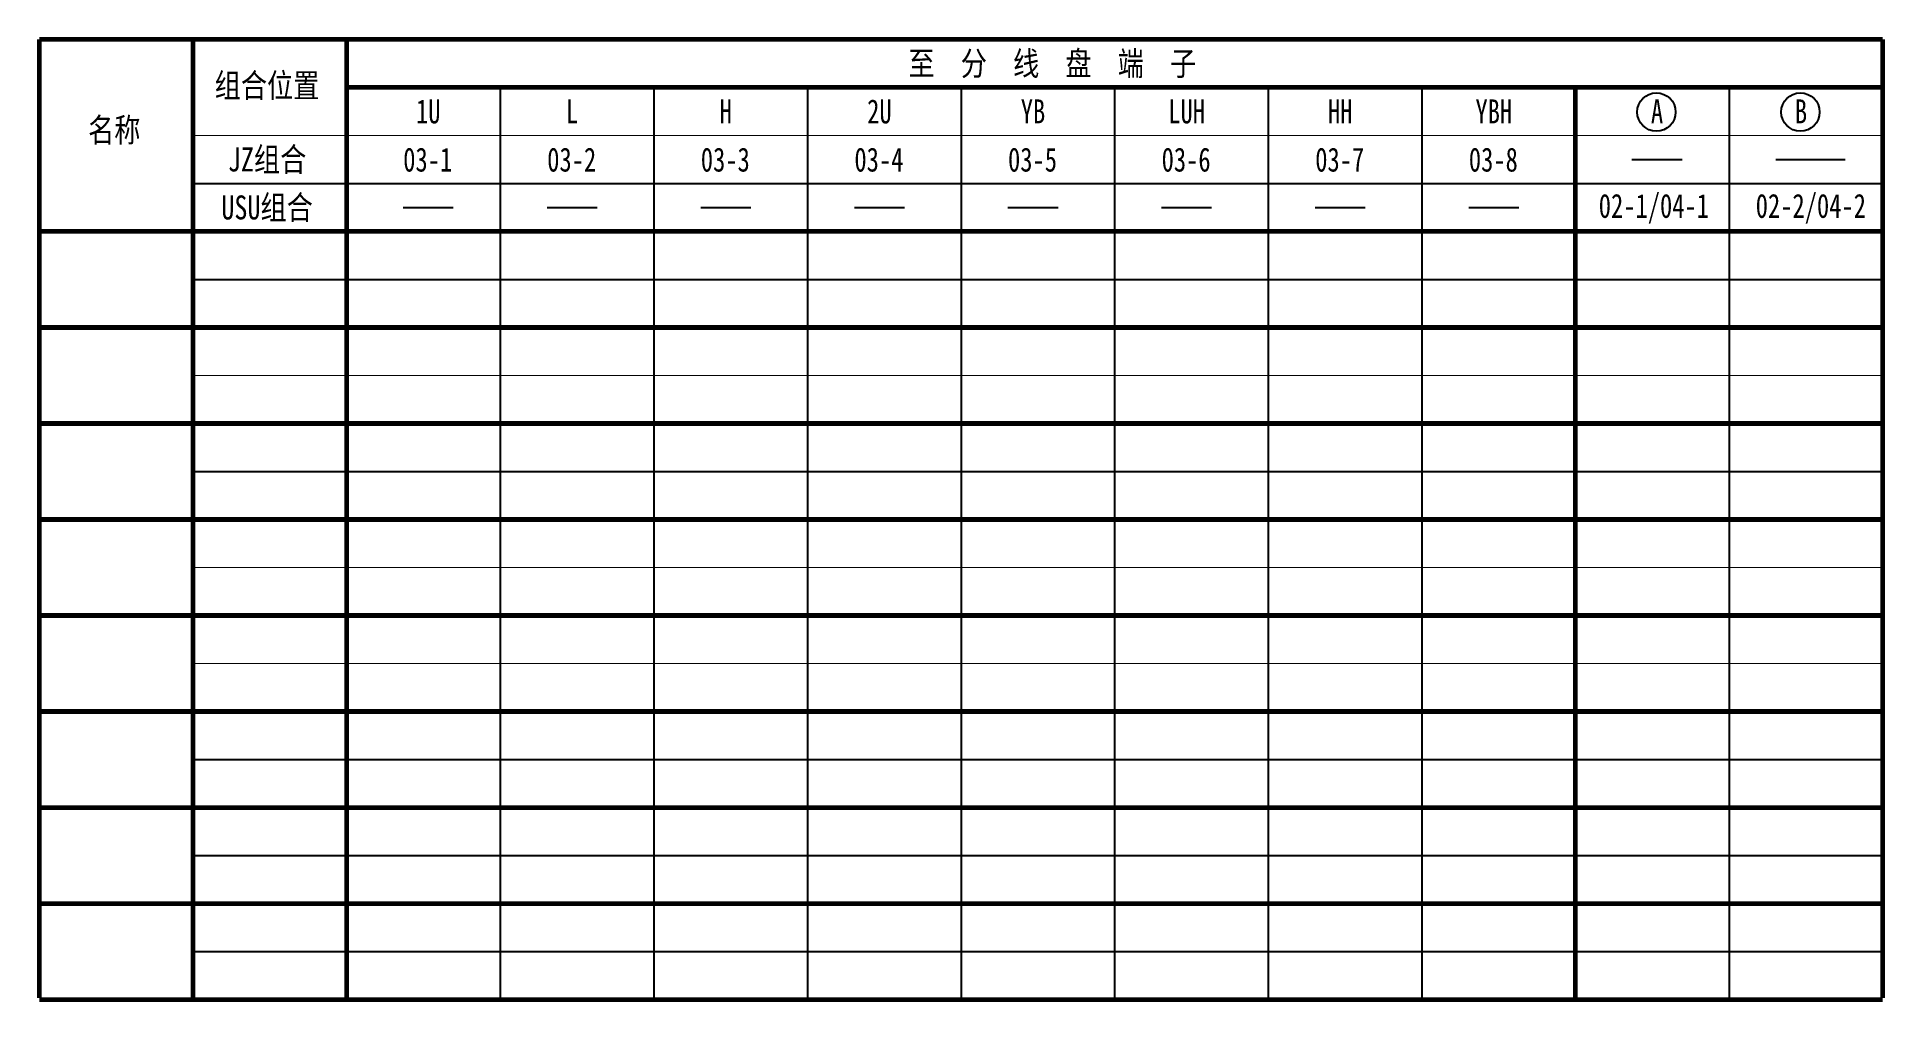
# Model space of a CAD drawing. Header units: millimetres. Extents: x 0 to 192, y -80 to 20.
import ezdxf
from ezdxf.enums import TextEntityAlignment as Align

# ---------------------------------------------------------------- set-up
doc = ezdxf.new("R2010")
doc.units = ezdxf.units.MM
doc.styles.add('CHINESE', font='SimSun.ttf', dxfattribs={"width": 0.9})
doc.styles.add('ITALICC', font='txt', dxfattribs={"width": 0.75})

# ---------------------------------------------------------------- blocks, each defined once
blk = doc.blocks.new('W06')
blk.add_circle((0, 0), 2)

msp = doc.modelspace()

# ---------------------------------------------------------------- linework, layer by layer
at = {"color": 0}
for p, q in [((48, 15), (48, -79.82)), ((64, 15), (64, -79.82)), ((80, 15), (80, -79.82)), ((96, 15), (96, -79.82)), ((112, 15), (112, -79.82)), ((128, 15), (128, -79.82)), ((144, 15), (144, -79.82)), ((176, 15), (176, -79.82)), ((165.89, 7.5), (171.11, 7.5)), ((180.89, 7.5), (188.11, 7.5)), ((16, 5), (192, 5)), ((37.89, 2.5), (43.11, 2.5)), ((52.89, 2.5), (58.11, 2.5)), ((68.89, 2.5), (74.11, 2.5)), ((84.89, 2.5), (90.11, 2.5)), ((100.89, 2.5), (106.11, 2.5)), ((116.89, 2.5), (122.11, 2.5)), ((132.89, 2.5), (138.11, 2.5)), ((148.89, 2.5), (154.11, 2.5)), ((16, -5), (192, -5)), ((0, -20), (0, -20)), ((16, -25), (192, -25)), ((0, -40), (0, -40)), ((16, -55), (192, -55)), ((16, -65), (192, -65)), ((16, -75), (192, -75))]:
    msp.add_line(p, q, dxfattribs=at)
for points, const_width in [([(0, 20), (192, 20)], 0.5), ([(0, -79.82), (0, 20)], 0.5), ([(16, 20), (16, -79.82)], 0.5), ([(32, 20), (32, -79.82)], 0.5), ([(192, 20), (192, -79.82)], 0.5), ([(32, 15), (192, 15)], 0.5), ([(160, 15), (160, -79.82)], 0.5), ([(16, 10), (192, 10)], 0.1), ([(0, 0), (192, 0)], 0.5), ([(0, -10), (192, -10)], 0.5), ([(16, -15), (192, -15)], 0.1), ([(0, -20), (192, -20)], 0.5), ([(0, -30), (192, -30)], 0.5), ([(16, -35), (192, -35)], 0.1), ([(0, -40), (192, -40)], 0.5), ([(16, -45), (192, -45)], 0.1), ([(0, -50), (192, -50)], 0.5), ([(0, -60), (192, -60)], 0.5), ([(0, -70), (192, -70)], 0.5), ([(192, -80), (0, -80)], 0.5)]:
    msp.add_lwpolyline(points, dxfattribs=dict(at, const_width=const_width))

# ---------------------------------------------------------------- block references
for p in [(168.44, 12.43), (183.44, 12.43)]:
    msp.add_blockref('W06', p, dxfattribs=at)

# ---------------------------------------------------------------- texts
at = {"color": 0, "style": 'CHINESE', "width": 0.8}
for s, p in [('至  分  线  盘  端  子', (105.51, 17.55)), ('组合位置', (23.72, 15.26)), ('名称', (7.8, 10.61)), ('JZ组合', (23.72, 7.55)), ('USU组合', (23.72, 2.55))]:
    msp.add_text(s, height=2.5, dxfattribs=at).set_placement(p, align=Align.MIDDLE)
at = {"color": 0, "style": 'ITALICC', "width": 0.75}
for s, p in [('1U', (40.5, 10.5)), ('L', (55.5, 10.5)), ('H', (71.5, 10.5)), ('2U', (87.5, 10.5)), ('YB', (103.5, 10.5)), ('LUH', (119.5, 10.5)), ('HH', (135.5, 10.5)), ('YBH', (151.5, 10.5)), ('A', (168.5, 10.5)), ('B', (183.5, 10.5))]:
    msp.add_text(s, height=2.5, dxfattribs=at).set_placement(p, align=Align.BOTTOM_CENTER)
at = {"color": 3, "style": 'ITALICC', "width": 0.75}
for s, p in [('03-1', (40.45, 7.46)), ('03-2', (55.45, 7.46)), ('03-3', (71.45, 7.46)), ('03-4', (87.45, 7.46)), ('03-5', (103.45, 7.46)), ('03-6', (119.45, 7.46)), ('03-7', (135.45, 7.46)), ('03-8', (151.45, 7.46)), ('02-1/04-1', (168.17, 2.46)), ('02-2/04-2', (184.52, 2.46))]:
    msp.add_text(s, height=2.5, dxfattribs=at).set_placement(p, align=Align.MIDDLE)

doc.saveas('drawing.dxf')
